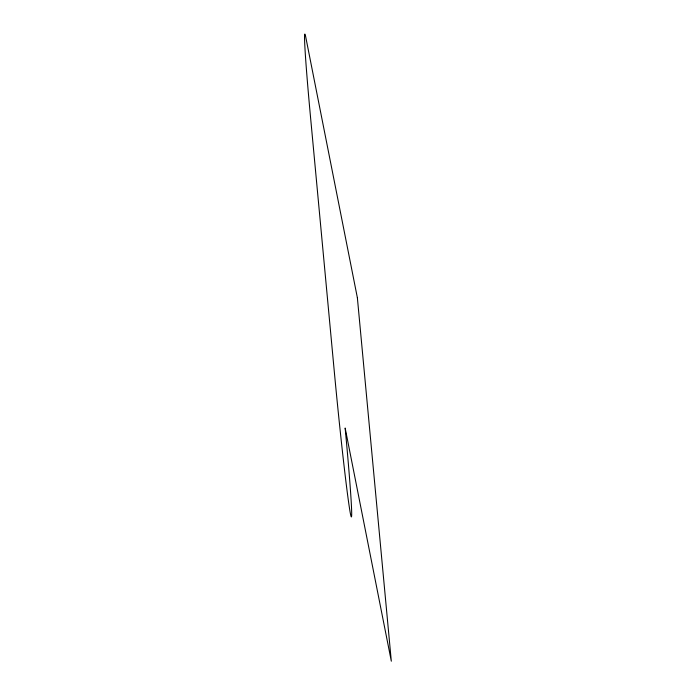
<?xml version="1.0" encoding="UTF-8"?>
<svg xmlns="http://www.w3.org/2000/svg" width="696" height="696" viewBox="0 0 696 696"><rect width="100%" height="100%" fill="white"/><g stroke="black" fill="none" stroke-linecap="round" stroke-linejoin="round"><path stroke-width="1.04" d="M357.37 297.723L305.918 37.889A115.536 2.697 84.3 0 0 311.086 123.079L334.593 374.718A115.536 2.697 84.3 0 0 350.323 513.204A115.536 2.697 84.3 0 0 345.146 428.014L391.317 661.2L357.37 297.723"/></g></svg>
